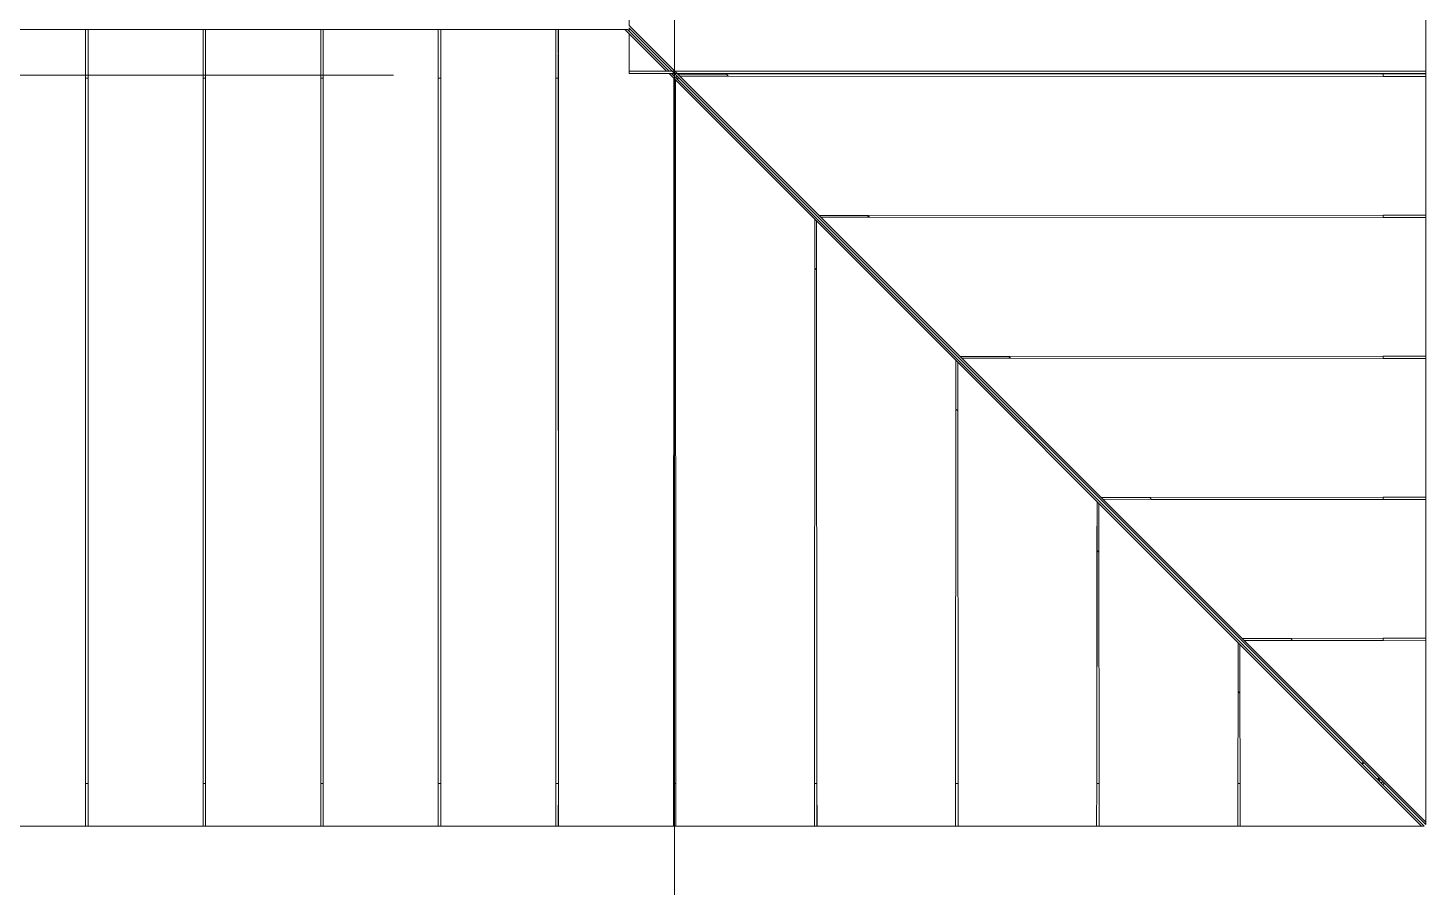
# Model space of a CAD drawing. Header units: millimetres. Extents: x 124696 to 347024, y 412631 to 564609.
# Drawn here: x 246609 to 251071, y 489762 to 492503 of the extents above; entities that cross this region are included whole.
import ezdxf

# ---------------------------------------------------------------- set-up
doc = ezdxf.new("R2010")
doc.units = ezdxf.units.MM
doc.header["$LTSCALE"] = 1500
doc.header["$MEASUREMENT"] = 0
doc.linetypes.add('二层平面图$0$轴网线_12_3_3_3 mm', pattern=[21, 12, -3, 3, -3])
doc.layers.add('0-建筑底图', color=7, linetype='Continuous')
for name, color, linetype, lineweight in [('二层平面图$0$A-COLU', 7, 'Continuous', 9), ('二层平面图$0$A-LINE', 7, 'Continuous', 9), ('二层平面图$0$A-WALL-CURT-PANEL-2', 7, 'Continuous', 9), ('二层平面图$0$A-WALL-CURT-PANEL-4', 140, 'Continuous', 9), ('二层平面图$0$A-WALL-CURT-STILE-2', 7, 'Continuous', 9), ('二层平面图$0$ANNO-DOTE-1', 10, '二层平面图$0$轴网线_12_3_3_3 mm', 15)]:
    doc.layers.add(name, color=color, linetype=linetype, lineweight=lineweight)

# ---------------------------------------------------------------- blocks, each defined once
blk = doc.blocks.new('二层平面图$0$廊子单元_转角阳角_ - 廊子单元_转角阳角_-V196-104-2F')
at = {"layer": '二层平面图$0$A-WALL-CURT-PANEL-2'}
for p, q in [((4645.5, 2263), (4645.5, 4341.5)), ((2091.5, 2395.5), (13, 2395.5)), ((2224, 2263), (2091.5, 2395.5)), ((2099.5, 2395.5), (2091.5, 2395.5)), ((2232, 2263), (2099.5, 2395.5)), ((4645.5, -132.5), (2104.5, 2408.5)), ((2104.5, 2400.5), (4645.5, -140.5)), ((4632.5, -145.5), (2232, 2255)), ((4640.5, -145.5), (2240, 2255)), ((4645.5, -132.5), (4645.5, 2255)), ((4645.5, -140.5), (4645.5, -132.5)), ((13, -145.5), (4632.5, -145.5)), ((4632.5, -145.5), (4640.5, -145.5))]:
    blk.add_line(p, q, dxfattribs=at)
blk = doc.blocks.new('二层平面图$0$顶板轮廓组 - 顶板轮廓组-7678519-104-2F')
at = {"layer": '二层平面图$0$A-WALL-CURT-PANEL-2'}
for p, q in [((-7790.2, 1482.7), (-7782.2, 1482.7)), ((-7782.2, 1482.7), (-5703.7, 1482.7)), ((-5703.7, 1482.7), (-5695.7, 1482.7))]:
    blk.add_line(p, q, dxfattribs=at)
blk = doc.blocks.new('二层平面图$0$顶板轮廓组 - 顶板轮廓组-V191-104-2F')
at = {"layer": '二层平面图$0$A-WALL-CURT-PANEL-2'}
for p, q in [((-9052.7, 1482.7), (-4433.2, 1482.7)), ((-4433.2, 1482.7), (-4425.2, 1482.7))]:
    blk.add_line(p, q, dxfattribs=at)
blk = doc.blocks.new('二层平面图$0$钢板肋 - 钢板肋-V193-104-2F')
at = {"layer": '二层平面图$0$A-WALL-CURT-PANEL-2'}
for p, q in [((391.8, -814), (395.6, -807)), ((391.8, -814), (510.8, -879.4)), ((514.7, -872.3), (395.6, -807)), ((510.8, -879.4), (514.7, -872.3)), ((510.8, -879.4), (2482.9, -1962.6)), ((2486.8, -1955.5), (514.7, -872.3)), ((2486.8, -1955.5), (2482.9, -1962.6)), ((2482.9, -1962.6), (2619, -2037.3)), ((2622.8, -2030.3), (2486.8, -1955.5)), ((2619, -2037.3), (2622.8, -2030.3))]:
    blk.add_line(p, q, dxfattribs=at)
blk = doc.blocks.new('二层平面图$0$钢板肋 - 钢板肋-V197-104-2F')
at = {"layer": '二层平面图$0$A-WALL-CURT-PANEL-2'}
for p, q in [((-677.7, 1854.6), (-685.7, 1853.8)), ((-685.7, 1853.8), (-671.2, 1699.3)), ((-663.2, 1700), (-677.7, 1854.6)), ((-671.2, 1699.3), (-663.2, 1700)), ((-671.2, 1699.3), (-460.9, -540.9)), ((-453, -540.1), (-663.2, 1700)), ((-453, -540.1), (-460.9, -540.9)), ((-460.9, -540.9), (-448.3, -676.1)), ((-440.3, -675.4), (-453, -540.1)), ((-440.3, -675.4), (-448.3, -676.1))]:
    blk.add_line(p, q, dxfattribs=at)
blk = doc.blocks.new('二层平面图$0$钢板肋 - 钢板肋-7678536-104-2F')
at = {"layer": '二层平面图$0$A-WALL-CURT-PANEL-2'}
for p, q in [((501.3, -920.1), (505.2, -913.1)), ((501.3, -920.1), (620, -986.1)), ((623.9, -979.2), (505.2, -913.1)), ((620, -986.1), (623.9, -979.2)), ((2453.3, -1998.6), (623.9, -979.2)), ((620, -986.1), (2445.6, -2000.9)), ((2453.3, -1998.6), (2445.6, -2000.9)), ((2445.6, -2000.9), (2581.3, -2076.3)), ((2588.9, -2074.2), (2453.3, -1998.6))]:
    blk.add_line(p, q, dxfattribs=at)
blk = doc.blocks.new('二层平面图$0$钢板肋 - 钢板肋-7678543-104-2F')
at = {"layer": '二层平面图$0$A-WALL-CURT-PANEL-2'}
for p, q in [((627.3, -1067.7), (631.2, -1060.7)), ((627.3, -1067.7), (745.7, -1134.2)), ((749.5, -1127.4), (631.2, -1060.7)), ((745.7, -1134.2), (749.5, -1127.4)), ((745.7, -1134.2), (2173.9, -1937.6)), ((2181.6, -1935.3), (749.5, -1127.4)), ((2181.6, -1935.3), (2173.9, -1937.6)), ((2173.9, -1937.6), (2309.2, -2013.7)), ((2316.8, -2011.6), (2181.6, -1935.3))]:
    blk.add_line(p, q, dxfattribs=at)
blk = doc.blocks.new('二层平面图$0$钢板肋 - 钢板肋-7678550-104-2F')
at = {"layer": '二层平面图$0$A-WALL-CURT-PANEL-2'}
for p, q in [((700.8, -1234.3), (704.8, -1227.3)), ((700.8, -1234.3), (818.6, -1301.9)), ((822.5, -1295.2), (704.8, -1227.3)), ((818.6, -1301.9), (822.5, -1295.2)), ((818.6, -1301.9), (1849.4, -1893.8)), ((1857.1, -1891.6), (822.5, -1295.2)), ((1857.1, -1891.6), (1849.4, -1893.8)), ((1849.4, -1893.8), (1984, -1971.1)), ((1991.6, -1969.1), (1857.1, -1891.6))]:
    blk.add_line(p, q, dxfattribs=at)
blk = doc.blocks.new('二层平面图$0$钢板肋 - 钢板肋-7678557-104-2F')
at = {"layer": '二层平面图$0$A-WALL-CURT-PANEL-2'}
for p, q in [((643.5, -1426.2), (647.6, -1419.3)), ((643.5, -1426.2), (759.9, -1496.1)), ((763.9, -1489.5), (647.6, -1419.3)), ((759.9, -1496.1), (763.9, -1489.5)), ((759.9, -1496.1), (1393.2, -1876.3)), ((1401.1, -1874.1), (763.9, -1489.5)), ((1401.1, -1874.1), (1393.2, -1876.3)), ((1534, -1954.3), (1401.1, -1874.1)), ((1393.2, -1876.3), (1526.3, -1956.2))]:
    blk.add_line(p, q, dxfattribs=at)
blk = doc.blocks.new('二层平面图$0$钢板肋 - 钢板肋-7678564-104-2F')
at = {"layer": '二层平面图$0$A-WALL-CURT-PANEL-2'}
for p, q in [((174.3, -1553.3), (178.9, -1546.7)), ((174.3, -1553.3), (285.7, -1630.9)), ((290, -1624.8), (178.9, -1546.7)), ((285.7, -1630.9), (290, -1624.8)), ((285.7, -1630.9), (522.6, -1795.9)), ((530.8, -1794), (290, -1624.8)), ((530.8, -1794), (522.6, -1795.9)), ((522.6, -1795.9), (650, -1884.6)), ((657.8, -1883.2), (530.8, -1794))]:
    blk.add_line(p, q, dxfattribs=at)
blk = doc.blocks.new('二层平面图$0$梁 - 梁-V198-104-2F')
at = {"layer": '二层平面图$0$A-LINE'}
for p, q in [((49, 2653.1), (49, 2663.1)), ((-1.3, 2603.4), (-1.3, 2613.4))]:
    blk.add_line(p, q, dxfattribs=at)
blk = doc.blocks.new('二层平面图$0$廊子立柱角钢 - 廊子立柱角钢-10477677-104-2F')
at = {"layer": '二层平面图$0$A-LINE'}
for p, q in [((123740, 33740), (123735, 33740)), ((123740, 33745), (123745, 33745)), ((123740, 33735), (123740, 33740)), ((123745, 33745), (123745, 33740))]:
    blk.add_line(p, q, dxfattribs=at)
blk = doc.blocks.new('二层平面图$0$钢板肋轮廓族 - 钢板肋轮廓族-V195-104-2F')
at = {"layer": '二层平面图$0$A-WALL-CURT-PANEL-2'}
for p, q in [((-1735.2, -5337.8), (-1703.9, -5489.8)), ((-1249.5, -7693.4), (-1703.9, -5489.8)), ((-1222.1, -7826.4), (-1249.5, -7693.4))]:
    blk.add_line(p, q, dxfattribs=at)
blk = doc.blocks.new('二层平面图$0$钢板肋轮廓族 - 钢板肋轮廓族-7678541-104-2F')
at = {"layer": '二层平面图$0$A-WALL-CURT-PANEL-2'}
for p, q in [((-1719.6, -5414.1), (-1688.3, -5566.1)), ((-1265.4, -7617.2), (-1688.3, -5566.1)), ((-1238, -7750.2), (-1265.4, -7617.2))]:
    blk.add_line(p, q, dxfattribs=at)
blk = doc.blocks.new('二层平面图$0$钢板肋轮廓族 - 钢板肋轮廓族-7678542-104-2F')
at = {"layer": '二层平面图$0$A-WALL-CURT-PANEL-2'}
for p, q in [((-1718.8, -5416.7), (-1687.4, -5568.7)), ((-1265.6, -7614.4), (-1687.4, -5568.7)), ((-1238.2, -7747.4), (-1265.6, -7614.4))]:
    blk.add_line(p, q, dxfattribs=at)
blk = doc.blocks.new('二层平面图$0$钢板肋轮廓族 - 钢板肋轮廓族-7678548-104-2F')
at = {"layer": '二层平面图$0$A-WALL-CURT-PANEL-2'}
for p, q in [((-1674.2, -5634.4), (-1642.8, -5786.5)), ((-1310.9, -7396.9), (-1642.8, -5786.5)), ((-1283.4, -7529.9), (-1310.9, -7396.9))]:
    blk.add_line(p, q, dxfattribs=at)
blk = doc.blocks.new('二层平面图$0$钢板肋轮廓族 - 钢板肋轮廓族-7678549-104-2F')
at = {"layer": '二层平面图$0$A-WALL-CURT-PANEL-2'}
for p, q in [((-1673.3, -5637.1), (-1642, -5789.1)), ((-1311, -7394), (-1642, -5789.1)), ((-1283.6, -7527), (-1311, -7394))]:
    blk.add_line(p, q, dxfattribs=at)
blk = doc.blocks.new('二层平面图$0$钢板肋轮廓族 - 钢板肋轮廓族-7678555-104-2F')
at = {"layer": '二层平面图$0$A-WALL-CURT-PANEL-2'}
for p, q in [((-1628.8, -5854.8), (-1597.5, -6006.8)), ((-1356.3, -7176.5), (-1597.5, -6006.8)), ((-1328.9, -7309.5), (-1356.3, -7176.5))]:
    blk.add_line(p, q, dxfattribs=at)
blk = doc.blocks.new('二层平面图$0$钢板肋轮廓族 - 钢板肋轮廓族-7678556-104-2F')
at = {"layer": '二层平面图$0$A-WALL-CURT-PANEL-2'}
for p, q in [((-1627.8, -5857.4), (-1596.5, -6009.4)), ((-1356.4, -7173.6), (-1596.5, -6009.4)), ((-1329, -7306.7), (-1356.4, -7173.6))]:
    blk.add_line(p, q, dxfattribs=at)
blk = doc.blocks.new('二层平面图$0$钢板肋轮廓族 - 钢板肋轮廓族-7678562-104-2F')
at = {"layer": '二层平面图$0$A-WALL-CURT-PANEL-2'}
for p, q in [((-1583.5, -6075.2), (-1552.1, -6227.2)), ((-1401.9, -6956.2), (-1552.1, -6227.2)), ((-1374.5, -7089.2), (-1401.9, -6956.2))]:
    blk.add_line(p, q, dxfattribs=at)
blk = doc.blocks.new('二层平面图$0$钢板肋轮廓族 - 钢板肋轮廓族-7678563-104-2F')
at = {"layer": '二层平面图$0$A-WALL-CURT-PANEL-2'}
for p, q in [((-1582.3, -6077.7), (-1550.9, -6229.8)), ((-1401.7, -6953.2), (-1550.9, -6229.8)), ((-1374.3, -7086.3), (-1401.7, -6953.2))]:
    blk.add_line(p, q, dxfattribs=at)
blk = doc.blocks.new('二层平面图$0$钢板肋轮廓族 - 钢板肋轮廓族-7678569-104-2F')
at = {"layer": '二层平面图$0$A-WALL-CURT-PANEL-2'}
for p, q in [((-1538.3, -6295.7), (-1507, -6447.7)), ((-1447.6, -6735.9), (-1507, -6447.7)), ((-1420.2, -6868.9), (-1447.6, -6735.9))]:
    blk.add_line(p, q, dxfattribs=at)
blk = doc.blocks.new('二层平面图$0$钢板肋轮廓族 - 钢板肋轮廓族-7678570-104-2F')
at = {"layer": '二层平面图$0$A-WALL-CURT-PANEL-2'}
for p, q in [((-1536.6, -6298), (-1505.2, -6450)), ((-1446.9, -6732.8), (-1505.2, -6450)), ((-1419.5, -6865.8), (-1446.9, -6732.8))]:
    blk.add_line(p, q, dxfattribs=at)
blk = doc.blocks.new('二层平面图$0$顶板轮廓组 - 顶板轮廓组-V200-104-2F')
at = {"layer": '二层平面图$0$A-WALL-CURT-PANEL-2'}
for p, q in [((-9060.7, 1482.7), (-9052.7, 1482.7)), ((-9052.7, 1482.7), (-6665.1, 1482.7)), ((-6657.1, 1482.7), (-4578.7, 1482.7)), ((-4570.7, 1482.7), (-4560.7, 1482.7)), ((-4433.2, 1482.7), (-4425.2, 1482.7))]:
    blk.add_line(p, q, dxfattribs=at)
blk = doc.blocks.new('二层平面图$0$梁 - 梁-V202-104-2F')
at = {"layer": '二层平面图$0$A-LINE'}
blk.add_line((29.3, -711.9), (29.3, -706.9), dxfattribs=at)
blk = doc.blocks.new('二层平面图$0$钢板肋 - 钢板肋-V204-104-2F')
at = {"layer": '二层平面图$0$A-WALL-CURT-PANEL-2'}
for p, q in [((391.8, -814), (395.6, -807)), ((391.8, -814), (510.8, -879.3)), ((514.7, -872.3), (395.6, -807)), ((510.8, -879.4), (514.7, -872.3)), ((510.8, -879.4), (2482.9, -1962.6)), ((2486.8, -1955.5), (514.7, -872.3)), ((2486.8, -1955.5), (2482.9, -1962.6)), ((2482.9, -1962.6), (2619, -2037.3)), ((2622.8, -2030.3), (2486.8, -1955.5)), ((2619, -2037.3), (2622.8, -2030.3))]:
    blk.add_line(p, q, dxfattribs=at)
blk = doc.blocks.new('二层平面图$0$钢板肋 - 钢板肋-V205-104-2F')
at = {"layer": '二层平面图$0$A-WALL-CURT-PANEL-2'}
for p, q in [((391.8, -814), (395.6, -807)), ((391.8, -814), (510.8, -879.3)), ((514.7, -872.3), (395.6, -807)), ((510.8, -879.4), (514.7, -872.3)), ((510.8, -879.4), (2151.9, -1780.8)), ((2155.8, -1773.7), (514.7, -872.3))]:
    blk.add_line(p, q, dxfattribs=at)
blk = doc.blocks.new('二层平面图$0$钢板肋 - 钢板肋-7716269-104-2F')
at = {"layer": '二层平面图$0$A-WALL-CURT-PANEL-2'}
for p, q in [((-383, 743.5), (-317, 603)), ((-313.8, 610.7), (-380.3, 750.9)), ((-317, 603), (-313.8, 610.7)), ((-317, 603), (-194.3, 341.7)), ((-187.6, 344.9), (-313.8, 610.7)), ((-187.6, 344.9), (-194.3, 341.7)), ((-194.3, 341.7), (-136.5, 218.7)), ((-129.3, 222.2), (-187.6, 344.9)), ((-129.3, 222.2), (-136.5, 218.7))]:
    blk.add_line(p, q, dxfattribs=at)
blk = doc.blocks.new('二层平面图$0$钢板肋 - 钢板肋-7716276-104-2F')
at = {"layer": '二层平面图$0$A-WALL-CURT-PANEL-2'}
for p, q in [((-554.7, 956.7), (-511.6, 807.6)), ((-507.4, 814.6), (-550.9, 963.6)), ((-511.6, 807.6), (-507.4, 814.6)), ((-511.6, 807.6), (-306.4, 98)), ((-299, 100.1), (-507.4, 814.6)), ((-299, 100.1), (-306.4, 98)), ((-306.4, 98), (-268.7, -32.5)), ((-261, -30.3), (-299, 100.1)), ((-261, -30.3), (-268.7, -32.5))]:
    blk.add_line(p, q, dxfattribs=at)
blk = doc.blocks.new('二层平面图$0$钢板肋 - 钢板肋-7716283-104-2F')
at = {"layer": '二层平面图$0$A-WALL-CURT-PANEL-2'}
for p, q in [((-637.7, 1187.3), (-606.9, 1035.1)), ((-602.3, 1041.7), (-633.3, 1193.8)), ((-606.9, 1035.1), (-602.3, 1041.7)), ((-606.9, 1035.1), (-371.6, -130)), ((-363.9, -128.5), (-602.3, 1041.7)), ((-363.9, -128.5), (-371.6, -130)), ((-371.6, -130), (-344.7, -263.2)), ((-336.8, -261.6), (-363.9, -128.5)), ((-336.8, -261.6), (-344.7, -263.2))]:
    blk.add_line(p, q, dxfattribs=at)
blk = doc.blocks.new('二层平面图$0$钢板肋 - 钢板肋-7716290-104-2F')
at = {"layer": '二层平面图$0$A-WALL-CURT-PANEL-2'}
for p, q in [((-682.9, 1419.4), (-659.7, 1265.9)), ((-654.9, 1272.3), (-678.2, 1425.7)), ((-659.7, 1265.9), (-654.9, 1272.3)), ((-659.7, 1265.9), (-415.5, -354.5)), ((-407.8, -353.3), (-654.9, 1272.3)), ((-407.8, -353.3), (-415.5, -354.5)), ((-415.5, -354.5), (-395.2, -488.8)), ((-387.3, -487.6), (-407.8, -353.3)), ((-387.3, -487.6), (-395.2, -488.8))]:
    blk.add_line(p, q, dxfattribs=at)
blk = doc.blocks.new('二层平面图$0$钢板肋 - 钢板肋-7716297-104-2F')
at = {"layer": '二层平面图$0$A-WALL-CURT-PANEL-2'}
for p, q in [((-115.6, 1839.3), (-153.4, 1688.8)), ((-146.5, 1692.8), (-108.8, 1843.4)), ((-153.4, 1688.8), (-661.8, -337.1)), ((-654.2, -339), (-146.5, 1692.8)), ((-153.4, 1688.8), (-146.5, 1692.8)), ((-661.8, -337.1), (-694.9, -468.8)), ((-687.1, -470.7), (-654.2, -339)), ((-654.2, -339), (-661.8, -337.1)), ((-687.1, -470.7), (-694.9, -468.8))]:
    blk.add_line(p, q, dxfattribs=at)
blk = doc.blocks.new('二层平面图$0$梁 - 梁-V209-104-2F')
at = {"layer": '二层平面图$0$A-LINE'}
for p, q in [((59, 2658), (59, 2663)), ((-27, -1786.6), (-26.9, -1776.6)), ((22.7, -1836.9), (22.8, -1826.9))]:
    blk.add_line(p, q, dxfattribs=at)
blk = doc.blocks.new('二层平面图$0$钢板肋轮廓族 - 钢板肋轮廓族-V210-104-2F')
at = {"layer": '二层平面图$0$A-WALL-CURT-PANEL-2'}
for p, q in [((-1735.2, -5337.8), (-1703.9, -5489.8)), ((-1249.5, -7693.4), (-1703.9, -5489.8)), ((-1222.1, -7826.4), (-1249.5, -7693.4))]:
    blk.add_line(p, q, dxfattribs=at)
blk = doc.blocks.new('二层平面图$0$钢板肋轮廓族 - 钢板肋轮廓族-V211-104-2F')
at = {"layer": '二层平面图$0$A-WALL-CURT-PANEL-2'}
for p, q in [((-1735.2, -5337.8), (-1703.9, -5489.8)), ((-1249.5, -7693.4), (-1703.9, -5489.8)), ((-1222.1, -7826.4), (-1249.5, -7693.4))]:
    blk.add_line(p, q, dxfattribs=at)
blk = doc.blocks.new('二层平面图$0$钢板肋轮廓族 - 钢板肋轮廓族-7716274-104-2F')
at = {"layer": '二层平面图$0$A-WALL-CURT-PANEL-2'}
for p, q in [((-1537.7, -6298.4), (-1506.4, -6450.4)), ((-1448.1, -6733.2), (-1506.4, -6450.4)), ((-1420.7, -6866.2), (-1448.1, -6733.2))]:
    blk.add_line(p, q, dxfattribs=at)
blk = doc.blocks.new('二层平面图$0$钢板肋轮廓族 - 钢板肋轮廓族-7716275-104-2F')
at = {"layer": '二层平面图$0$A-WALL-CURT-PANEL-2'}
for p, q in [((-1537.2, -6295.3), (-1505.8, -6447.3)), ((-1446.3, -6735.5), (-1505.8, -6447.3)), ((-1418.9, -6868.5), (-1446.3, -6735.5))]:
    blk.add_line(p, q, dxfattribs=at)
blk = doc.blocks.new('二层平面图$0$钢板肋轮廓族 - 钢板肋轮廓族-7716281-104-2F')
at = {"layer": '二层平面图$0$A-WALL-CURT-PANEL-2'}
for p, q in [((-1582.9, -6077.9), (-1551.6, -6230)), ((-1402.4, -6953.4), (-1551.6, -6230)), ((-1375, -7086.5), (-1402.4, -6953.4))]:
    blk.add_line(p, q, dxfattribs=at)
blk = doc.blocks.new('二层平面图$0$钢板肋轮廓族 - 钢板肋轮廓族-7716282-104-2F')
at = {"layer": '二层平面图$0$A-WALL-CURT-PANEL-2'}
for p, q in [((-1582.9, -6075), (-1551.5, -6227)), ((-1401.2, -6956), (-1551.5, -6227)), ((-1373.7, -7089), (-1401.2, -6956))]:
    blk.add_line(p, q, dxfattribs=at)
blk = doc.blocks.new('二层平面图$0$钢板肋轮廓族 - 钢板肋轮廓族-7716288-104-2F')
at = {"layer": '二层平面图$0$A-WALL-CURT-PANEL-2'}
for p, q in [((-1628.2, -5857.5), (-1596.9, -6009.6)), ((-1356.9, -7173.8), (-1596.9, -6009.6)), ((-1329.5, -7306.8), (-1356.9, -7173.8))]:
    blk.add_line(p, q, dxfattribs=at)
blk = doc.blocks.new('二层平面图$0$钢板肋轮廓族 - 钢板肋轮廓族-7716289-104-2F')
at = {"layer": '二层平面图$0$A-WALL-CURT-PANEL-2'}
for p, q in [((-1628.4, -5854.7), (-1597, -6006.7)), ((-1355.8, -7176.4), (-1597, -6006.7)), ((-1328.4, -7309.4), (-1355.8, -7176.4))]:
    blk.add_line(p, q, dxfattribs=at)
blk = doc.blocks.new('二层平面图$0$钢板肋轮廓族 - 钢板肋轮廓族-7716295-104-2F')
at = {"layer": '二层平面图$0$A-WALL-CURT-PANEL-2'}
for p, q in [((-1673.6, -5637.2), (-1642.3, -5789.2)), ((-1311.4, -7394.1), (-1642.3, -5789.2)), ((-1284, -7527.2), (-1311.4, -7394.1))]:
    blk.add_line(p, q, dxfattribs=at)
blk = doc.blocks.new('二层平面图$0$钢板肋轮廓族 - 钢板肋轮廓族-7716296-104-2F')
at = {"layer": '二层平面图$0$A-WALL-CURT-PANEL-2'}
for p, q in [((-1673.9, -5634.3), (-1642.5, -5786.4)), ((-1310.4, -7396.7), (-1642.5, -5786.4)), ((-1283, -7529.8), (-1310.4, -7396.7))]:
    blk.add_line(p, q, dxfattribs=at)
blk = doc.blocks.new('二层平面图$0$钢板肋轮廓族 - 钢板肋轮廓族-7716302-104-2F')
at = {"layer": '二层平面图$0$A-WALL-CURT-PANEL-2'}
for p, q in [((1719.6, -5414.1), (1688.3, -5566.1)), ((1265.4, -7617.2), (1688.3, -5566.1)), ((1238, -7750.2), (1265.4, -7617.2))]:
    blk.add_line(p, q, dxfattribs=at)
blk = doc.blocks.new('二层平面图$0$钢板肋轮廓族 - 钢板肋轮廓族-7716303-104-2F')
at = {"layer": '二层平面图$0$A-WALL-CURT-PANEL-2'}
for p, q in [((1718.8, -5416.7), (1687.4, -5568.7)), ((1265.6, -7614.4), (1687.4, -5568.7)), ((1238.2, -7747.4), (1265.6, -7614.4))]:
    blk.add_line(p, q, dxfattribs=at)
blk = doc.blocks.new('二层平面图$0$廊子单元_转角阴角_ - 廊子单元_转角阴角_-V249-104-2F')
at = {"layer": '二层平面图$0$A-WALL-CURT-PANEL-2'}
for p, q in [((2104.5, 4495), (4645.5, 4495)), ((2104.5, 4495), (2104.5, 4487)), ((2104.5, 4487), (4645.5, 4487)), ((2104.5, 4487), (2104.5, 2408.5)), ((4645.5, 4487), (4645.5, 4495)), ((4645.5, 4367.5), (4645.5, 4487)), ((4645.5, 4349.5), (4645.5, 4359.5))]:
    blk.add_line(p, q, dxfattribs=at)
blk = doc.blocks.new('二层平面图$0$顶板轮廓组 - 顶板轮廓组-7729081-104-2F')
at = {"layer": '二层平面图$0$A-WALL-CURT-PANEL-2'}
for p, q in [((-7790.2, 186.7), (-7782.2, 186.7)), ((-7782.2, 186.7), (-5703.7, 186.7)), ((-5703.7, 186.7), (-5695.7, 186.7))]:
    blk.add_line(p, q, dxfattribs=at)
blk = doc.blocks.new('二层平面图$0$顶板轮廓组 - 顶板轮廓组-V251-104-2F')
at = {"layer": '二层平面图$0$A-WALL-CURT-PANEL-2'}
for p, q in [((-8925.3, -954.8), (-8915.3, -954.8)), ((-6675.3, -954.8), (-6665.3, -954.8)), ((-4800.3, -954.8), (-4578.7, -954.8)), ((-4570.7, -954.8), (-4560.7, -954.8)), ((-4552.7, -954.8), (-4433.2, -954.8)), ((-4433.2, -954.8), (-4425.2, -954.8))]:
    blk.add_line(p, q, dxfattribs=at)
blk = doc.blocks.new('二层平面图$0$钢板肋 - 钢板肋-V252-104-2F')
at = {"layer": '二层平面图$0$A-WALL-CURT-PANEL-2'}
for p, q in [((-677.7, 1854.6), (-685.7, 1853.8)), ((-685.7, 1853.8), (-671.2, 1699.3)), ((-663.2, 1700), (-677.7, 1854.6)), ((-671.2, 1699.3), (-663.2, 1700)), ((-671.2, 1699.3), (-460.9, -540.9)), ((-453, -540.1), (-663.2, 1700)), ((-453, -540.1), (-460.9, -540.9)), ((-460.9, -540.9), (-448.3, -676.1)), ((-440.3, -675.4), (-453, -540.1)), ((-440.3, -675.4), (-448.3, -676.1))]:
    blk.add_line(p, q, dxfattribs=at)
blk = doc.blocks.new('二层平面图$0$钢板肋轮廓族 - 钢板肋轮廓族-V262-104-2F')
at = {"layer": '二层平面图$0$A-WALL-CURT-PANEL-2'}
for p, q in [((-1735.2, -5337.8), (-1703.9, -5489.8)), ((-1249.5, -7693.4), (-1703.9, -5489.8)), ((-1222.1, -7826.4), (-1249.5, -7693.4))]:
    blk.add_line(p, q, dxfattribs=at)
blk = doc.blocks.new('二层平面图$0$钢板肋轮廓族 - 钢板肋轮廓族-V263-104-2F')
at = {"layer": '二层平面图$0$A-WALL-CURT-PANEL-2'}
for p, q in [((-1735.2, -5337.8), (-1703.9, -5489.8)), ((-1249.5, -7693.4), (-1703.9, -5489.8)), ((-1222.1, -7826.4), (-1249.5, -7693.4))]:
    blk.add_line(p, q, dxfattribs=at)
blk = doc.blocks.new('二层平面图$0$钢板肋 - 钢板肋-7793064-104-2F')
at = {"layer": '二层平面图$0$A-WALL-CURT-PANEL-2'}
for p, q in [((391.8, -814), (395.6, -807)), ((391.8, -814), (510.8, -879.4)), ((514.7, -872.3), (395.6, -807)), ((510.8, -879.4), (514.7, -872.3)), ((510.8, -879.4), (2482.9, -1962.6)), ((2486.8, -1955.5), (514.7, -872.3)), ((2486.8, -1955.5), (2482.9, -1962.6)), ((2482.9, -1962.6), (2619, -2037.3)), ((2622.8, -2030.3), (2486.8, -1955.5)), ((2619, -2037.3), (2622.8, -2030.3))]:
    blk.add_line(p, q, dxfattribs=at)
blk = doc.blocks.new('二层平面图$0$钢板肋 - 钢板肋-7793144-104-2F')
at = {"layer": '二层平面图$0$A-WALL-CURT-PANEL-2'}
for p, q in [((545.1, -856.2), (548.8, -849)), ((545.1, -856.2), (665.7, -918.6)), ((669.4, -911.5), (548.8, -849)), ((665.7, -918.6), (669.4, -911.5)), ((665.7, -918.6), (2663.5, -1953.6)), ((2667.2, -1946.5), (669.4, -911.5)), ((2667.2, -1946.5), (2663.5, -1953.6)), ((2663.5, -1953.6), (2801.3, -2025)), ((2805, -2017.9), (2667.2, -1946.5)), ((2801.3, -2025), (2805, -2017.9))]:
    blk.add_line(p, q, dxfattribs=at)
blk = doc.blocks.new('二层平面图$0$矩形竖梃 - 8 x 50 mm 蜂窝铝板幕墙开缝-V360-104-2F')
at = {"layer": '二层平面图$0$A-WALL-CURT-STILE-2'}
for p, q in [((105749.5, 33750), (105745, 33750)), ((105749.5, 33755), (105749.5, 33750))]:
    blk.add_line(p, q, dxfattribs=at)
blk = doc.blocks.new('二层平面图')
at = {"layer": '二层平面图$0$A-LINE', "color": 8}
for p, q in [((103495, 36005), (103495, 36000)), ((103505, 35990), (103505, 35995)), ((103505, 35995), (103510, 35995)), ((103505, 35990), (103505, 35995)), ((103505, 35995), (103510, 35995)), ((103510, 35990), (103510, 35985)), ((103515, 35990), (103510, 35990)), ((103510, 35990), (103510, 35985)), ((103515, 35990), (103510, 35990))]:
    blk.add_line(p, q, dxfattribs=at)
at = {"layer": '二层平面图$0$ANNO-DOTE-1', "color": 8}
for p, q in [((103500, -6710.3), (103500, 86692)), ((-18896.2, 36000), (161528.2, 36000))]:
    blk.add_line(p, q, dxfattribs=at)
at = {"layer": '二层平面图$0$A-COLU', "color": 8}
for name, p, rotation in [('二层平面图$0$梁 - 梁-V209-104-2F', (105711.5, 35586.7), 0.3346980910615615), ('二层平面图$0$梁 - 梁-V202-104-2F', (103461.5, 36711.7), 0.3346980910604725), ('二层平面图$0$梁 - 梁-V198-104-2F', (103086.7, 33788.5), 270.3346980910613), ('二层平面图$0$廊子立柱角钢 - 廊子立柱角钢-10477677-104-2F', (139500, -90000), 89.99999999999073)]:
    blk.add_blockref(name, p, dxfattribs=dict(at, rotation=rotation))
at = {"layer": '二层平面图$0$A-WALL-CURT-PANEL-2', "color": 8}
for name, p, rotation in [('二层平面图$0$顶板轮廓组 - 顶板轮廓组-V251-104-2F', (104309.2, 31579.9), 269.9997819261476), ('二层平面图$0$顶板轮廓组 - 顶板轮廓组-V200-104-2F', (107378.2, 42670.2), 89.99999999999056), ('二层平面图$0$顶板轮廓组 - 顶板轮廓组-7729081-104-2F', (105708.8, 30309.3), 269.9997819261465), ('二层平面图$0$钢板肋 - 钢板肋-V205-104-2F', (106630.8, 36229.2), 208.7785095152283), ('二层平面图$0$钢板肋 - 钢板肋-V204-104-2F', (106630.8, 35854.2), 208.7785095152285), ('二层平面图$0$钢板肋轮廓族 - 钢板肋轮廓族-V211-104-2F', (98477.1, 39156.4), 78.34952760892429), ('二层平面图$0$钢板肋轮廓族 - 钢板肋轮廓族-V263-104-2F', (98477.1, 39156.4), 78.34930953507408), ('二层平面图$0$钢板肋轮廓族 - 钢板肋轮廓族-V210-104-2F', (98477.1, 39148.4), 78.34952760892429), ('二层平面图$0$钢板肋轮廓族 - 钢板肋轮廓族-V262-104-2F', (98477.1, 39148.4), 78.34930953507408), ('二层平面图$0$钢板肋 - 钢板肋-V252-104-2F', (105264.2, 36880.5), 84.63903381400783), ('二层平面图$0$钢板肋 - 钢板肋-7716297-104-2F', (105271.9, 36556.2), 104.060541273611), ('二层平面图$0$钢板肋轮廓族 - 钢板肋轮廓族-7716302-104-2F', (98556.3, 33222.9), 101.6782204334606), ('二层平面图$0$钢板肋轮廓族 - 钢板肋轮廓族-7716303-104-2F', (98556.4, 33222.4), 101.6226560273702), ('二层平面图$0$钢板肋 - 钢板肋-7793064-104-2F', (99979.2, 32869.2), 118.7783195341314), ('二层平面图$0$钢板肋 - 钢板肋-7793144-104-2F', (100369.5, 32726.7), 117.386214421638), ('二层平面图$0$钢板肋 - 钢板肋-V193-104-2F', (101104.2, 32869.2), 118.7785095152304), ('二层平面图$0$钢板肋 - 钢板肋-V193-104-2F', (101479.2, 32869.2), 118.7785095152301), ('二层平面图$0$钢板肋轮廓族 - 钢板肋轮廓族-V195-104-2F', (104398.4, 41022.9), 348.3495276089265), ('二层平面图$0$钢板肋轮廓族 - 钢板肋轮廓族-V195-104-2F', (104406.4, 41022.9), 348.3495276089264), ('二层平面图$0$钢板肋轮廓族 - 钢板肋轮廓族-V195-104-2F', (104773.4, 41022.9), 348.3495276089262), ('二层平面图$0$钢板肋轮廓族 - 钢板肋轮廓族-V195-104-2F', (104781.4, 41022.9), 348.3495276089262), ('二层平面图$0$钢板肋轮廓族 - 钢板肋轮廓族-V195-104-2F', (105148.4, 41022.9), 348.3495276089382), ('二层平面图$0$钢板肋轮廓族 - 钢板肋轮廓族-V195-104-2F', (105156.4, 41022.9), 348.3495276089382), ('二层平面图$0$钢板肋 - 钢板肋-V193-104-2F', (102604.2, 32869.2), 118.7785095152283), ('二层平面图$0$钢板肋 - 钢板肋-V197-104-2F', (102880.5, 34235.8), 354.6392518878719), ('二层平面图$0$钢板肋轮廓族 - 钢板肋轮廓族-V195-104-2F', (105523.4, 41022.9), 348.349527608944), ('二层平面图$0$钢板肋轮廓族 - 钢板肋轮廓族-V195-104-2F', (105531.4, 41022.9), 348.349527608944), ('二层平面图$0$钢板肋 - 钢板肋-V197-104-2F', (103255.5, 34235.8), 354.6392518878777), ('二层平面图$0$钢板肋轮廓族 - 钢板肋轮廓族-V195-104-2F', (105898.4, 41022.9), 348.3495276089243), ('二层平面图$0$钢板肋轮廓族 - 钢板肋轮廓族-V195-104-2F', (105906.4, 41022.9), 348.3495276089243), ('二层平面图$0$钢板肋 - 钢板肋-7678536-104-2F', (102943.8, 32719), 119.0980955357112), ('二层平面图$0$钢板肋轮廓族 - 钢板肋轮廓族-7678541-104-2F', (106277.1, 40943.7), 348.3217795665199), ('二层平面图$0$钢板肋轮廓族 - 钢板肋轮廓族-7678542-104-2F', (106277.6, 40943.6), 348.3773439726101), ('二层平面图$0$钢板肋轮廓族 - 钢板肋轮廓族-7716296-104-2F', (98778.3, 38326.9), 78.38373227917207), ('二层平面图$0$钢板肋轮廓族 - 钢板肋轮廓族-7716295-104-2F', (98784.4, 38327.8), 78.31522932316864), ('二层平面图$0$钢板肋 - 钢板肋-7716290-104-2F', (105471.4, 36010), 81.39179560003377), ('二层平面图$0$钢板肋 - 钢板肋-7678543-104-2F', (103331.7, 32533.9), 119.3934169598319), ('二层平面图$0$钢板肋轮廓族 - 钢板肋轮廓族-7678548-104-2F', (106727.8, 40718.4), 348.3153280381687), ('二层平面图$0$钢板肋轮廓族 - 钢板肋轮廓族-7678549-104-2F', (106726.9, 40718.9), 348.3838310236556), ('二层平面图$0$钢板肋 - 钢板肋-7716283-104-2F', (105706.1, 35486.1), 78.5314821978685), ('二层平面图$0$钢板肋轮廓族 - 钢板肋轮廓族-7716289-104-2F', (99002.8, 37875.7), 78.39409619396369), ('二层平面图$0$钢板肋轮廓族 - 钢板肋轮廓族-7716288-104-2F', (99009.9, 37879), 78.30479995144975), ('二层平面图$0$钢板肋 - 钢板肋-7678550-104-2F', (103683.6, 32381.5), 119.9135009036746), ('二层平面图$0$钢板肋轮廓族 - 钢板肋轮廓族-7678555-104-2F', (107179, 40492.9), 348.3049676814222), ('二层平面图$0$钢板肋轮廓族 - 钢板肋轮廓族-7678556-104-2F', (107175.7, 40494.4), 348.3942639892417), ('二层平面图$0$钢板肋 - 钢板肋-7716276-104-2F', (105939.2, 34913.1), 73.8050116703116), ('二层平面图$0$钢板肋轮廓族 - 钢板肋轮廓族-7716282-104-2F', (99226.9, 37423.5), 78.41347078663034), ('二层平面图$0$钢板肋轮廓族 - 钢板肋轮廓族-7716281-104-2F', (99235.8, 37431.2), 78.28525648704365), ('二层平面图$0$钢板肋 - 钢板肋-7678557-104-2F', (103964.1, 32317.6), 121.0495847338628), ('二层平面图$0$钢板肋轮廓族 - 钢板肋轮廓族-7678562-104-2F', (107631.2, 40267), 348.2856022504326), ('二层平面图$0$钢板肋轮廓族 - 钢板肋轮廓族-7678563-104-2F', (107623.5, 40270.3), 348.4138167433312), ('二层平面图$0$钢板肋 - 钢板肋-7716269-104-2F', (106151.6, 34226.1), 64.72436452565653), ('二层平面图$0$钢板肋轮廓族 - 钢板肋轮廓族-7716275-104-2F', (99449.5, 36968), 78.46264409742447), ('二层平面图$0$钢板肋轮廓族 - 钢板肋轮廓族-7716274-104-2F', (99463.2, 36986.8), 78.23538078375479), ('二层平面图$0$钢板肋 - 钢板肋-7678564-104-2F', (104131.1, 32571.3), 124.9752639100389), ('二层平面图$0$钢板肋轮廓族 - 钢板肋轮廓族-7678569-104-2F', (108086.7, 40039.6), 348.2364668722245), ('二层平面图$0$钢板肋轮廓族 - 钢板肋轮廓族-7678570-104-2F', (108067.9, 40047.7), 348.4637312624382)]:
    blk.add_blockref(name, p, dxfattribs=dict(at, rotation=rotation))
for name, p in [('二层平面图$0$顶板轮廓组 - 顶板轮廓组-7678519-104-2F', (109045.1, 34662.8)), ('二层平面图$0$顶板轮廓组 - 顶板轮廓组-V191-104-2F', (110315.7, 32121.7))]:
    blk.add_blockref(name, p, dxfattribs=at)
at = {"layer": '二层平面图$0$A-WALL-CURT-PANEL-4', "color": 8, "rotation": 179.9997819264218}
blk.add_blockref('二层平面图$0$廊子单元_转角阴角_ - 廊子单元_转角阴角_-V249-104-2F', (108000, 40500), dxfattribs=at)
at = {"layer": '二层平面图$0$A-WALL-CURT-PANEL-4', "color": 8}
blk.add_blockref('二层平面图$0$廊子单元_转角阳角_ - 廊子单元_转角阳角_-V196-104-2F', (101250, 33750), dxfattribs=at)
at = {"layer": '二层平面图$0$A-WALL-CURT-STILE-2', "color": 8}
blk.add_blockref('二层平面图$0$矩形竖梃 - 8 x 50 mm 蜂窝铝板幕墙开缝-V360-104-2F', (0, 0), dxfattribs=at)

msp = doc.modelspace()

# ---------------------------------------------------------------- block references
at = {"layer": '0-建筑底图'}
msp.add_blockref('二层平面图', (145171.7, 456352), dxfattribs=at)

doc.saveas('drawing.dxf')
